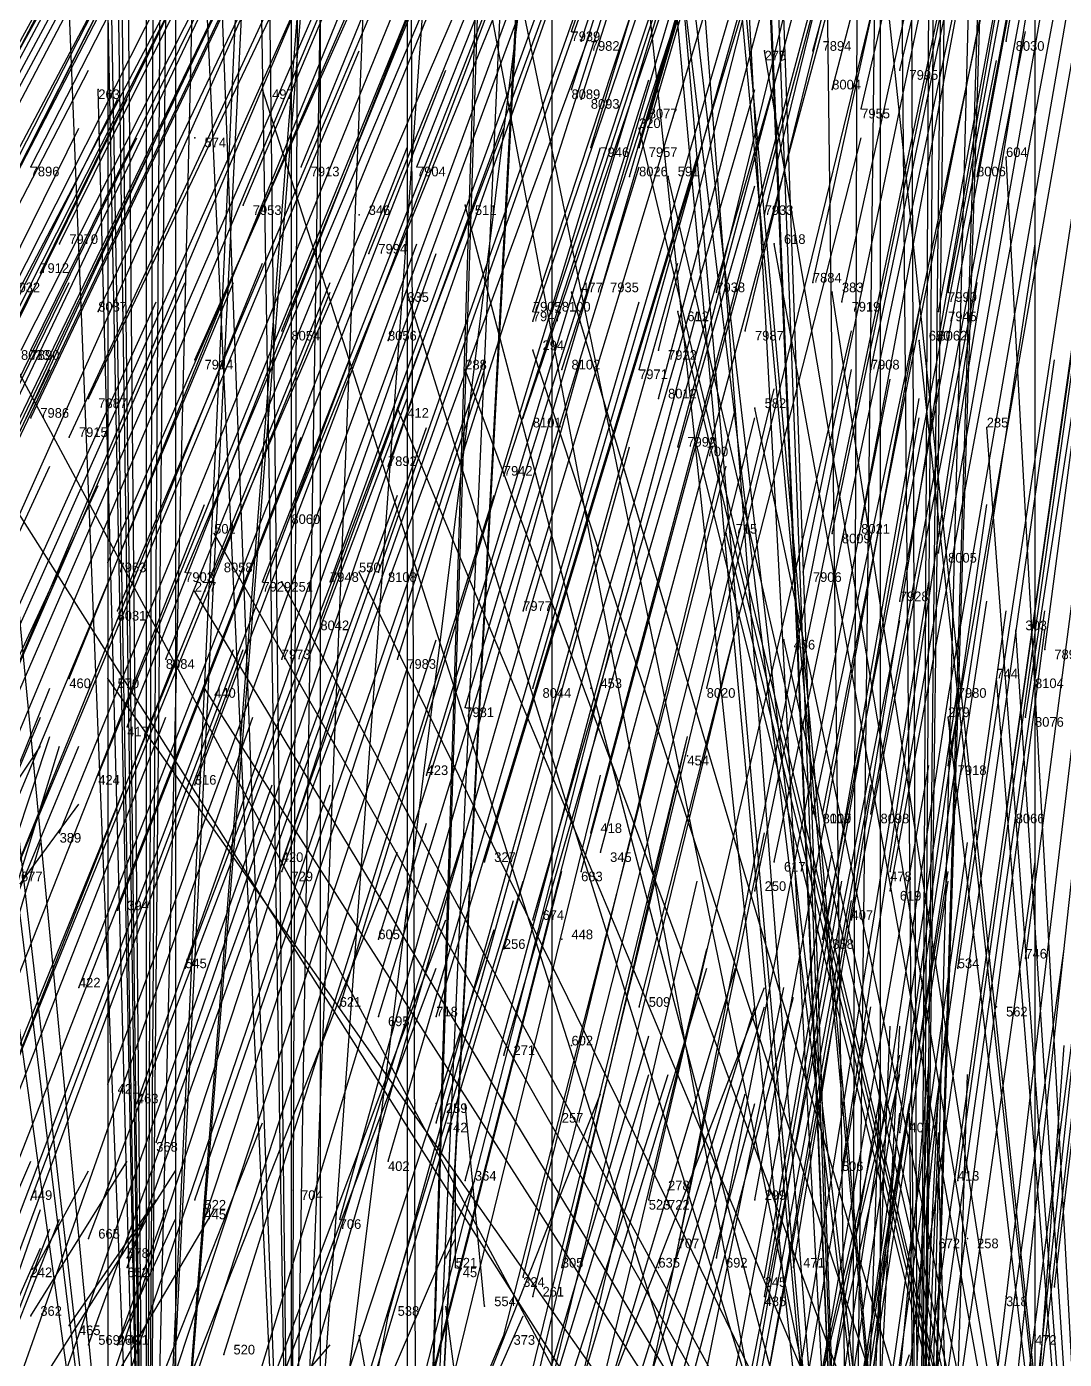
# Model space of a CAD drawing. Extents: x -0.5 to 0.59, y -0.5 to 0.59.
# Drawn here: x -0.1534 to -0.046, y -0.4185 to -0.2805 of the extents above; entities that cross this region are included whole.
import ezdxf

# ---------------------------------------------------------------- set-up
doc = ezdxf.new("R2010")
doc.units = 0
for name, color, linetype in [('Clients', 3, 'CONTINUOUS'), ('Facilities', 3, 'CONTINUOUS'), ('Facilities_lines', 3, 'CONTINUOUS'), ('Min_max_boxes', 1, 'CONTINUOUS'), ('Normals', 1, 'CONTINUOUS'), ('Source_points', 5, 'CONTINUOUS'), ('Text', 3, 'CONTINUOUS')]:
    doc.layers.add(name, color=color, linetype=linetype)

msp = doc.modelspace()

# ---------------------------------------------------------------- linework, layer by layer
at = {"layer": 'Clients', "color": 5}
for p in [(-0.077, -0.283, -1.25), (-0.146, -0.287, -1.25), (-0.129, -0.287, -1.25), (-0.09, -0.291, -1.25), (-0.052, -0.294, -1.25), (-0.087, -0.296, -1.25), (-0.108, -0.299, -1.25), (-0.076, -0.303, -1.25), (-0.114, -0.308, -1.25), (-0.097, -0.308, -1.25), (-0.07, -0.308, -1.25), (-0.086, -0.31, -1.25), (-0.061, -0.313, -1.25), (-0.101, -0.314, -1.25), (-0.108, -0.316, -1.25), (-0.115, -0.32, -1.25), (-0.078, -0.32, -1.25), (-0.054, -0.322, -1.25), (-0.084, -0.324, -1.25), (-0.134, -0.333, -1.25), (-0.081, -0.333, -1.25), (-0.127, -0.338, -1.25), (-0.119, -0.337, -1.25), (-0.136, -0.339, -1.25), (-0.051, -0.343, -1.25), (-0.075, -0.344, -1.25), (-0.145, -0.348, -1.25), (-0.135, -0.349, -1.25), (-0.053, -0.348, -1.25), (-0.058, -0.352, -1.25), (-0.116, -0.414, -1.074), (-0.104, -0.416, -1.072)]:
    msp.add_point(p, dxfattribs=at)
at = {"layer": 'Facilities', "color": 3}
for p in [(-0.097, -0.281, -0.744), (-0.096, -0.282, -0.745), (-0.052, -0.282, -0.718), (-0.072, -0.283, -0.729), (-0.063, -0.285, -0.731), (-0.097, -0.287, -0.759), (-0.07, -0.287, -0.739), (-0.096, -0.288, -0.759), (-0.067, -0.289, -0.742), (-0.089, -0.29, -0.759), (-0.136, -0.292, -1.25), (-0.095, -0.293, -0.77), (-0.09, -0.293, -0.766), (-0.153, -0.295, -0.832), (-0.125, -0.295, -0.801), (-0.113, -0.295, -0.791), (-0.091, -0.296, -0.774), (-0.055, -0.296, -0.752), (-0.131, -0.299, -0.816), (-0.119, -0.3, -1.25), (-0.077, -0.3, -0.774), (-0.15, -0.303, -0.845), (-0.118, -0.304, -0.814), (-0.152, -0.306, -0.855), (-0.072, -0.307, -0.789), (-0.094, -0.308, -0.804), (-0.082, -0.308, -0.797), (-0.069, -0.309, -0.792), (-0.058, -0.308, -0.785), (-0.146, -0.31, -0.856), (-0.101, -0.31, -0.815), (-0.099, -0.31, -0.813), (-0.059, -0.31, -0.79), (-0.101, -0.311, -0.818), (-0.127, -0.312, -0.843), (-0.116, -0.313, -0.834), (-0.079, -0.312, -0.805), (-0.059, -0.313, -0.796), (-0.153, -0.314, -0.874), (-0.088, -0.314, -0.815), (-0.136, -0.315, -0.858), (-0.098, -0.316, -0.827), (-0.09, -0.316, -0.823), (-0.066, -0.316, -0.807), (-0.147, -0.319, -0.879), (-0.088, -0.319, -0.827), (-0.153, -0.321, -0.888), (-0.102, -0.321, -0.843), (-0.149, -0.323, -0.889), (-0.086, -0.324, -0.838), (-0.116, -0.326, -0.864), (-0.104, -0.327, -0.857), (-0.126, -0.331, -0.886), (-0.067, -0.332, -0.847), (-0.07, -0.333, -0.851), (-0.059, -0.335, -0.851), (-0.145, -0.336, -0.915), (-0.137, -0.337, -0.91), (-0.134, -0.337, -0.906), (-0.129, -0.338, -0.905), (-0.122, -0.338, -0.897), (-0.117, -0.337, -0.892), (-0.073, -0.337, -0.862), (-0.063, -0.34, -0.864), (-0.144, -0.341, -0.926), (-0.123, -0.342, -0.91), (-0.102, -0.341, -0.889), (-0.048, -0.345, -0.871), (-0.139, -0.346, -0.933), (-0.127, -0.346, -0.92), (-0.115, -0.346, -0.912), (-0.149, -0.348, -0.948), (-0.101, -0.349, -0.908), (-0.095, -0.349, -1.25), (-0.083, -0.349, -0.898), (-0.05, -0.348, -0.879), (-0.058, -0.35, -0.886), (-0.108, -0.351, -0.919), (-0.143, -0.353, -0.954), (-0.05, -0.352, -0.89), (-0.085, -0.356, -1.25), (-0.058, -0.357, -0.905), (-0.146, -0.358, -0.968), (-0.112, -0.358, -0.938), (-0.136, -0.359, -0.96), (-0.072, -0.362, -0.923), (-0.071, -0.362, -0.923), (-0.066, -0.362, -0.92), (-0.052, -0.362, -0.916), (-0.15, -0.364, -0.985), (-0.095, -0.364, -0.94), (-0.127, -0.367, -0.97), (-0.106, -0.367, -0.955), (-0.094, -0.366, -0.946), (-0.076, -0.367, -0.938), (-0.127, -0.368, -0.973), (-0.096, -0.368, -0.951), (-0.064, -0.368, -0.935), (-0.078, -0.37, -0.944), (-0.064, -0.37, -0.939), (-0.144, -0.372, -0.996), (-0.101, -0.373, -0.965), (-0.068, -0.373, -0.947), (-0.117, -0.375, -0.981), (-0.098, -0.375, -1.25), (-0.071, -0.375, -0.954), (-0.104, -0.376, -0.974), (-0.137, -0.378, -1.004), (-0.057, -0.378, -0.955), (-0.05, -0.377, -0.951), (-0.148, -0.38, -1.019), (-0.121, -0.382, -1.001), (-0.09, -0.382, -0.98), (-0.053, -0.382, -1.25), (-0.117, -0.383, -1.002), (-0.111, -0.383, -0.996), (-0.097, -0.386, -1.25), (-0.104, -0.387, -1), (-0.145, -0.39, -1.04), (-0.142, -0.392, -1.042), (-0.111, -0.392, -1.25), (-0.111, -0.394, -1.024), (-0.099, -0.394, -1.25), (-0.14, -0.396, -1.051), (-0.063, -0.395, -0.999), (-0.116, -0.398, -1.036), (-0.108, -0.4, -1.036), (-0.069, -0.399, -1.012), (-0.057, -0.4, -1.009), (-0.126, -0.401, -1.25), (-0.087, -0.401, -1.25), (-0.153, -0.402, -1.076), (-0.136, -0.402, -1.062), (-0.089, -0.402, -1.03), (-0.088, -0.402, -1.25), (-0.078, -0.402, -1.023), (-0.135, -0.404, -1.065), (-0.121, -0.404, -1.055), (-0.147, -0.406, -1.078), (-0.086, -0.407, -1.04), (-0.06, -0.407, -1.028), (-0.056, -0.406, -1.25), (-0.143, -0.408, -1.25), (-0.11, -0.408, -1.25), (-0.082, -0.408, -1.041), (-0.143, -0.409, -1.084), (-0.109, -0.409, -1.25), (-0.098, -0.409, -1.051), (-0.088, -0.409, -1.25), (-0.074, -0.409, -1.038), (-0.153, -0.41, -1.25), (-0.102, -0.41, -1.058), (-0.077, -0.41, -1.044), (-0.047, -0.411, -1.034), (-0.101, -0.412, -1.06), (-0.077, -0.412, -1.049), (-0.052, -0.412, -1.25), (-0.153, -0.414, -1.25), (-0.106, -0.413, -1.25), (-0.149, -0.415, -1.25), (-0.049, -0.416, -1.25), (-0.147, -0.417, -1.105), (-0.144, -0.417, -1.25), (-0.144, -0.417, -1.25), (-0.133, -0.418, -1.096)]:
    msp.add_point(p, dxfattribs=at)
at = {"layer": 'Facilities_lines', "color": 3}
for p, q in [((-0.061, -0.478, -1.25), (-0.059, -0.076, -1.25)), ((-0.061, -0.478, -1.25), (-0.049, -0.099, -1.25)), ((-0.113, -0.473, -1.25), (-0.114, -0.121, -1.25)), ((-0.126, -0.468, -1.25), (-0.13, -0.127, -1.25)), ((-0.061, -0.478, -1.25), (-0.052, -0.128, -1.25)), ((-0.141, -0.479, -1.249), (-0.141, -0.129, -1.25)), ((-0.068, -0.477, -1.25), (-0.067, -0.135, -1.25)), ((-0.061, -0.478, -1.25), (-0.064, -0.137, -1.25)), ((-0.126, -0.468, -1.25), (-0.138, -0.151, -1.25)), ((-0.068, -0.477, -1.25), (-0.085, -0.159, -1.25)), ((-0.113, -0.473, -1.25), (-0.103, -0.165, -1.25)), ((-0.126, -0.468, -1.25), (-0.125, -0.167, -1.25)), ((-0.141, -0.479, -1.249), (-0.14, -0.177, -1.25)), ((-0.113, -0.473, -1.25), (-0.1, -0.18, -1.25)), ((-0.141, -0.479, -1.249), (-0.139, -0.19, -1.25)), ((-0.068, -0.477, -1.25), (-0.08, -0.191, -1.25)), ((-0.068, -0.477, -1.25), (-0.078, -0.195, -1.25)), ((-0.141, -0.479, -1.249), (-0.145, -0.202, -1.25)), ((-0.061, -0.478, -1.25), (-0.059, -0.205, -1.25)), ((-0.126, -0.468, -1.25), (-0.138, -0.208, -1.25)), ((-0.061, -0.478, -1.25), (-0.058, -0.208, -1.25)), ((-0.113, -0.473, -1.25), (-0.099, -0.211, -1.25)), ((-0.126, -0.468, -1.25), (-0.122, -0.214, -1.25)), ((-0.068, -0.477, -1.25), (-0.091, -0.214, -1.25)), ((-0.068, -0.477, -1.25), (-0.078, -0.214, -1.25)), ((-0.061, -0.478, -1.25), (-0.053, -0.215, -1.25)), ((-0.126, -0.468, -1.25), (-0.126, -0.217, -1.25)), ((-0.113, -0.473, -1.25), (-0.105, -0.217, -1.25)), ((-0.068, -0.477, -1.25), (-0.079, -0.218, -1.25)), ((-0.061, -0.478, -1.25), (-0.062, -0.218, -1.25)), ((-0.126, -0.468, -1.25), (-0.13, -0.222, -1.25)), ((-0.141, -0.479, -1.249), (-0.146, -0.227, -1.25)), ((-0.113, -0.473, -1.25), (-0.1, -0.227, -1.25)), ((-0.141, -0.479, -1.249), (-0.151, -0.229, -1.25)), ((-0.068, -0.477, -1.25), (-0.087, -0.229, -1.25)), ((-0.068, -0.477, -1.25), (-0.065, -0.229, -1.25)), ((-0.126, -0.468, -1.25), (-0.109, -0.232, -1.25)), ((-0.068, -0.477, -1.25), (-0.071, -0.235, -1.25)), ((-0.141, -0.479, -1.249), (-0.141, -0.237, -1.25)), ((-0.068, -0.477, -1.25), (-0.09, -0.236, -1.25)), ((-0.141, -0.479, -1.249), (-0.144, -0.24, -1.25)), ((-0.126, -0.468, -1.25), (-0.117, -0.239, -1.25)), ((-0.068, -0.477, -1.25), (-0.093, -0.24, -1.25)), ((-0.141, -0.479, -1.249), (-0.13, -0.241, -1.25)), ((-0.141, -0.479, -1.249), (-0.123, -0.249, -1.25)), ((-0.061, -0.478, -1.25), (-0.058, -0.249, -1.25)), ((-0.126, -0.468, -1.25), (-0.099, -0.251, -1.25)), ((-0.141, -0.479, -1.249), (-0.123, -0.254, -1.25)), ((-0.141, -0.479, -1.249), (-0.145, -0.256, -1.25)), ((-0.141, -0.479, -1.249), (-0.13, -0.256, -1.25)), ((-0.061, -0.478, -1.25), (-0.081, -0.256, -1.25)), ((-0.061, -0.478, -1.25), (-0.081, -0.261, -1.25)), ((-0.141, -0.479, -1.249), (-0.143, -0.263, -1.25)), ((-0.141, -0.479, -1.249), (-0.136, -0.267, -1.25)), ((-0.061, -0.478, -1.25), (-0.104, -0.269, -1.25)), ((-0.068, -0.477, -1.25), (-0.107, -0.27, -1.25)), ((-0.041, -0.496, -1.25), (-0.065, -0.271, -1.25)), ((-0.061, -0.478, -1.25), (-0.086, -0.272, -1.25)), ((-0.061, -0.478, -1.25), (-0.085, -0.272, -1.25)), ((-0.141, -0.479, -1.249), (-0.139, -0.279, -1.25)), ((-0.041, -0.496, -1.25), (-0.077, -0.283, -1.25)), ((-0.141, -0.479, -1.249), (-0.146, -0.287, -1.25)), ((-0.068, -0.477, -1.25), (-0.129, -0.287, -1.25)), ((-0.141, -0.479, -1.249), (-0.159, -0.291, -1.25)), ((-0.041, -0.496, -1.25), (-0.09, -0.291, -1.25)), ((-0.141, -0.479, -1.249), (-0.164, -0.292, -1.25)), ((-0.041, -0.496, -1.25), (-0.052, -0.294, -1.25)), ((-0.041, -0.496, -1.25), (-0.087, -0.296, -1.25)), ((-0.141, -0.479, -1.249), (-0.162, -0.297, -1.25)), ((-0.141, -0.479, -1.249), (-0.166, -0.299, -1.25)), ((-0.061, -0.478, -1.25), (-0.108, -0.299, -1.25)), ((-0.041, -0.496, -1.25), (-0.076, -0.303, -1.25)), ((-0.061, -0.478, -1.25), (-0.114, -0.308, -1.25)), ((-0.041, -0.496, -1.25), (-0.097, -0.308, -1.25)), ((-0.041, -0.496, -1.25), (-0.07, -0.308, -1.25)), ((-0.041, -0.496, -1.25), (-0.086, -0.31, -1.25)), ((-0.068, -0.477, -1.25), (-0.156, -0.313, -1.25)), ((-0.041, -0.496, -1.25), (-0.061, -0.313, -1.25)), ((-0.041, -0.496, -1.25), (-0.101, -0.314, -1.25)), ((-0.041, -0.496, -1.25), (-0.108, -0.316, -1.25)), ((-0.041, -0.496, -1.25), (-0.115, -0.32, -1.25)), ((-0.041, -0.496, -1.25), (-0.078, -0.32, -1.25)), ((-0.041, -0.496, -1.25), (-0.054, -0.322, -1.25)), ((-0.041, -0.496, -1.25), (-0.084, -0.324, -1.25)), ((-0.061, -0.478, -1.25), (-0.158, -0.325, -1.25)), ((-0.041, -0.496, -1.25), (-0.134, -0.333, -1.25)), ((-0.041, -0.496, -1.25), (-0.081, -0.333, -1.25)), ((-0.041, -0.496, -1.25), (-0.127, -0.338, -1.25)), ((-0.041, -0.496, -1.25), (-0.119, -0.337, -1.25)), ((-0.041, -0.496, -1.25), (-0.136, -0.339, -1.25)), ((-0.041, -0.496, -1.25), (-0.051, -0.343, -1.25)), ((-0.041, -0.496, -1.25), (-0.075, -0.344, -1.25)), ((-0.041, -0.496, -1.25), (-0.145, -0.348, -1.25)), ((-0.041, -0.496, -1.25), (-0.135, -0.349, -1.25)), ((-0.041, -0.496, -1.25), (-0.053, -0.348, -1.25)), ((-0.041, -0.496, -1.25), (-0.058, -0.352, -1.25)), ((-0.126, -0.468, -1.25), (-0.116, -0.414, -1.074)), ((-0.126, -0.468, -1.25), (-0.104, -0.416, -1.072))]:
    msp.add_line(p, q, dxfattribs=at)
at = {"layer": 'Min_max_boxes', "color": 1}
for p, q in [((-0.049, -0.478, -1.25), (-0.049, -0.076, -1.25)), ((-0.049, -0.478, -1.113), (-0.049, -0.076, -1.113)), ((-0.114, -0.121, -1.25), (-0.114, -0.473, -1.25)), ((-0.114, -0.121, -1.25), (-0.114, -0.473, -1.25)), ((-0.099, -0.473, -1.25), (-0.099, -0.121, -1.25)), ((-0.099, -0.473, -1.25), (-0.099, -0.121, -1.25)), ((-0.145, -0.124, -1.25), (-0.145, -0.496, -1.25)), ((-0.145, -0.124, -1.073), (-0.145, -0.496, -1.073)), ((-0.138, -0.127, -1.25), (-0.138, -0.468, -1.25)), ((-0.138, -0.127, -1.072), (-0.138, -0.468, -1.072)), ((-0.099, -0.468, -1.25), (-0.099, -0.127, -1.25)), ((-0.099, -0.468, -1.072), (-0.099, -0.127, -1.072)), ((-0.123, -0.479, -1.25), (-0.123, -0.129, -1.25)), ((-0.123, -0.479, -1.249), (-0.123, -0.129, -1.249)), ((-0.065, -0.477, -1.25), (-0.065, -0.135, -1.25)), ((-0.065, -0.477, -1.25), (-0.065, -0.135, -1.25))]:
    msp.add_line(p, q, dxfattribs=at)
at = {"layer": 'Normals', "color": 1}
for p, q in [((-0.052, -0.282, -0.718), (-0.036, -0.191, -0.756)), ((-0.097, -0.281, -0.744), (-0.067, -0.193, -0.781)), ((-0.096, -0.282, -0.745), (-0.067, -0.194, -0.783)), ((-0.072, -0.283, -0.729), (-0.048, -0.194, -0.768)), ((-0.063, -0.285, -0.731), (-0.042, -0.196, -0.769)), ((-0.07, -0.287, -0.739), (-0.047, -0.198, -0.777)), ((-0.097, -0.287, -0.759), (-0.069, -0.199, -0.797)), ((-0.096, -0.288, -0.759), (-0.068, -0.2, -0.797)), ((-0.067, -0.289, -0.742), (-0.046, -0.199, -0.78)), ((-0.089, -0.29, -0.759), (-0.063, -0.201, -0.797)), ((-0.095, -0.293, -0.77), (-0.068, -0.204, -0.808)), ((-0.09, -0.293, -0.766), (-0.064, -0.204, -0.804)), ((-0.055, -0.296, -0.752), (-0.038, -0.205, -0.79)), ((-0.091, -0.296, -0.774), (-0.065, -0.207, -0.812)), ((-0.125, -0.295, -0.801), (-0.09, -0.209, -0.838)), ((-0.113, -0.295, -0.791), (-0.079, -0.209, -0.828)), ((-0.159, -0.292, -0.83), (-0.116, -0.21, -0.868)), ((-0.077, -0.3, -0.774), (-0.055, -0.21, -0.812)), ((-0.153, -0.295, -0.832), (-0.111, -0.213, -0.87)), ((-0.131, -0.299, -0.816), (-0.095, -0.214, -0.854)), ((-0.072, -0.307, -0.789), (-0.052, -0.216, -0.826)), ((-0.118, -0.304, -0.814), (-0.083, -0.218, -0.852)), ((-0.082, -0.308, -0.797), (-0.06, -0.218, -0.834)), ((-0.069, -0.309, -0.792), (-0.049, -0.218, -0.829)), ((-0.058, -0.308, -0.785), (-0.041, -0.217, -0.822)), ((-0.094, -0.308, -0.804), (-0.068, -0.219, -0.841)), ((-0.059, -0.31, -0.79), (-0.042, -0.219, -0.827)), ((-0.15, -0.303, -0.845), (-0.109, -0.22, -0.883)), ((-0.101, -0.31, -0.815), (-0.072, -0.222, -0.852)), ((-0.099, -0.31, -0.813), (-0.07, -0.222, -0.85)), ((-0.079, -0.312, -0.805), (-0.057, -0.222, -0.842)), ((-0.059, -0.313, -0.796), (-0.043, -0.222, -0.833)), ((-0.152, -0.306, -0.855), (-0.111, -0.223, -0.892)), ((-0.101, -0.311, -0.818), (-0.071, -0.223, -0.854)), ((-0.088, -0.314, -0.815), (-0.065, -0.224, -0.852)), ((-0.155, -0.308, -0.862), (-0.113, -0.225, -0.899)), ((-0.146, -0.31, -0.856), (-0.106, -0.226, -0.894)), ((-0.127, -0.312, -0.843), (-0.092, -0.226, -0.881)), ((-0.116, -0.313, -0.834), (-0.084, -0.226, -0.872)), ((-0.066, -0.316, -0.807), (-0.047, -0.225, -0.844)), ((-0.098, -0.316, -0.827), (-0.069, -0.227, -0.863)), ((-0.09, -0.316, -0.823), (-0.065, -0.227, -0.858)), ((-0.17, -0.311, -0.885), (-0.125, -0.229, -0.922)), ((-0.088, -0.319, -0.827), (-0.064, -0.229, -0.863)), ((-0.136, -0.315, -0.858), (-0.098, -0.23, -0.895)), ((-0.154, -0.314, -0.875), (-0.112, -0.231, -0.912)), ((-0.153, -0.314, -0.874), (-0.112, -0.231, -0.912)), ((-0.158, -0.315, -0.881), (-0.115, -0.233, -0.918)), ((-0.102, -0.321, -0.843), (-0.072, -0.233, -0.879)), ((-0.172, -0.315, -0.897), (-0.127, -0.234, -0.934)), ((-0.086, -0.324, -0.838), (-0.062, -0.234, -0.874)), ((-0.147, -0.319, -0.879), (-0.107, -0.235, -0.916)), ((-0.153, -0.321, -0.888), (-0.113, -0.237, -0.925)), ((-0.169, -0.321, -0.906), (-0.125, -0.238, -0.943)), ((-0.16, -0.321, -0.897), (-0.118, -0.238, -0.934)), ((-0.116, -0.326, -0.864), (-0.085, -0.238, -0.901)), ((-0.104, -0.327, -0.857), (-0.075, -0.238, -0.894)), ((-0.149, -0.323, -0.889), (-0.11, -0.239, -0.926)), ((-0.067, -0.332, -0.847), (-0.05, -0.241, -0.884)), ((-0.07, -0.333, -0.851), (-0.051, -0.242, -0.888)), ((-0.177, -0.324, -0.922), (-0.132, -0.243, -0.96)), ((-0.176, -0.326, -0.926), (-0.132, -0.244, -0.963)), ((-0.059, -0.335, -0.851), (-0.044, -0.243, -0.888)), ((-0.157, -0.329, -0.912), (-0.117, -0.245, -0.949)), ((-0.126, -0.331, -0.886), (-0.091, -0.245, -0.924)), ((-0.073, -0.337, -0.862), (-0.054, -0.246, -0.9)), ((-0.063, -0.34, -0.864), (-0.046, -0.248, -0.901)), ((-0.117, -0.337, -0.892), (-0.086, -0.249, -0.929)), ((-0.179, -0.333, -0.945), (-0.135, -0.251, -0.982)), ((-0.16, -0.334, -0.925), (-0.12, -0.25, -0.962)), ((-0.145, -0.336, -0.915), (-0.108, -0.251, -0.952)), ((-0.134, -0.337, -0.906), (-0.097, -0.251, -0.943)), ((-0.129, -0.338, -0.905), (-0.095, -0.251, -0.941)), ((-0.122, -0.338, -0.897), (-0.09, -0.25, -0.934)), ((-0.137, -0.337, -0.91), (-0.101, -0.252, -0.947)), ((-0.102, -0.341, -0.889), (-0.075, -0.252, -0.927)), ((-0.123, -0.342, -0.91), (-0.091, -0.255, -0.947)), ((-0.048, -0.345, -0.871), (-0.036, -0.254, -0.91)), ((-0.144, -0.341, -0.926), (-0.108, -0.256, -0.963)), ((-0.115, -0.346, -0.912), (-0.087, -0.258, -0.95)), ((-0.058, -0.35, -0.886), (-0.042, -0.258, -0.924)), ((-0.05, -0.348, -0.879), (-0.037, -0.257, -0.917)), ((-0.127, -0.346, -0.92), (-0.095, -0.259, -0.958)), ((-0.083, -0.349, -0.898), (-0.061, -0.259, -0.936)), ((-0.139, -0.346, -0.933), (-0.104, -0.26, -0.97)), ((-0.101, -0.349, -0.908), (-0.075, -0.26, -0.946)), ((-0.149, -0.348, -0.948), (-0.114, -0.262, -0.985)), ((-0.05, -0.352, -0.89), (-0.036, -0.261, -0.928)), ((-0.108, -0.351, -0.919), (-0.082, -0.263, -0.957)), ((-0.181, -0.347, -0.978), (-0.138, -0.264, -1.015)), ((-0.166, -0.348, -0.965), (-0.127, -0.264, -1.002)), ((-0.181, -0.348, -0.981), (-0.139, -0.265, -1.018)), ((-0.058, -0.357, -0.905), (-0.042, -0.266, -0.942)), ((-0.143, -0.353, -0.954), (-0.109, -0.267, -0.991)), ((-0.187, -0.351, -0.994), (-0.144, -0.269, -1.032)), ((-0.183, -0.352, -0.991), (-0.141, -0.269, -1.028)), ((-0.164, -0.353, -0.973), (-0.126, -0.268, -1.009)), ((-0.112, -0.358, -0.938), (-0.085, -0.269, -0.975)), ((-0.052, -0.362, -0.916), (-0.039, -0.27, -0.952)), ((-0.071, -0.362, -0.923), (-0.053, -0.271, -0.961)), ((-0.066, -0.362, -0.92), (-0.049, -0.271, -0.957)), ((-0.185, -0.354, -1), (-0.143, -0.272, -1.037)), ((-0.172, -0.356, -0.987), (-0.132, -0.272, -1.025)), ((-0.158, -0.358, -0.978), (-0.121, -0.273, -1.015)), ((-0.146, -0.358, -0.968), (-0.111, -0.272, -1.005)), ((-0.136, -0.359, -0.96), (-0.103, -0.272, -0.997)), ((-0.072, -0.362, -0.923), (-0.053, -0.272, -0.961)), ((-0.095, -0.364, -0.94), (-0.071, -0.274, -0.978)), ((-0.172, -0.358, -0.993), (-0.132, -0.275, -1.031)), ((-0.162, -0.36, -0.986), (-0.124, -0.275, -1.023)), ((-0.16, -0.36, -0.986), (-0.124, -0.275, -1.023)), ((-0.094, -0.366, -0.946), (-0.07, -0.277, -0.984)), ((-0.076, -0.367, -0.938), (-0.057, -0.277, -0.975)), ((-0.064, -0.368, -0.935), (-0.048, -0.277, -0.972)), ((-0.195, -0.36, -1.024), (-0.151, -0.278, -1.061)), ((-0.15, -0.364, -0.985), (-0.115, -0.278, -1.022)), ((-0.106, -0.367, -0.955), (-0.079, -0.278, -0.992)), ((-0.159, -0.365, -0.995), (-0.123, -0.279, -1.032)), ((-0.127, -0.367, -0.97), (-0.096, -0.279, -1.007)), ((-0.096, -0.368, -0.951), (-0.072, -0.279, -0.989)), ((-0.078, -0.37, -0.944), (-0.059, -0.279, -0.981)), ((-0.064, -0.37, -0.939), (-0.047, -0.279, -0.976)), ((-0.127, -0.368, -0.973), (-0.095, -0.281, -1.01)), ((-0.068, -0.373, -0.947), (-0.05, -0.281, -0.984)), ((-0.155, -0.369, -1.001), (-0.119, -0.283, -1.038)), ((-0.101, -0.373, -0.965), (-0.075, -0.283, -1.002)), ((-0.077, -0.283, -1.25), (-0.077, -0.283, -1.15)), ((-0.071, -0.375, -0.954), (-0.053, -0.284, -0.991)), ((-0.19, -0.368, -1.034), (-0.147, -0.285, -1.071)), ((-0.144, -0.372, -0.996), (-0.11, -0.285, -1.033)), ((-0.05, -0.377, -0.951), (-0.038, -0.285, -0.988)), ((-0.146, -0.287, -1.25), (-0.146, -0.287, -1.15)), ((-0.129, -0.287, -1.25), (-0.129, -0.287, -1.15)), ((-0.117, -0.375, -0.981), (-0.089, -0.286, -1.019)), ((-0.104, -0.376, -0.974), (-0.078, -0.287, -1.012)), ((-0.057, -0.378, -0.955), (-0.043, -0.286, -0.992)), ((-0.186, -0.372, -1.039), (-0.144, -0.288, -1.075)), ((-0.184, -0.371, -1.036), (-0.143, -0.288, -1.073)), ((-0.189, -0.374, -1.048), (-0.148, -0.291, -1.085)), ((-0.137, -0.378, -1.004), (-0.104, -0.291, -1.042)), ((-0.09, -0.291, -1.25), (-0.09, -0.291, -1.15)), ((-0.183, -0.376, -1.046), (-0.142, -0.292, -1.082)), ((-0.136, -0.292, -1.25), (-0.136, -0.292, -1.15)), ((-0.09, -0.382, -0.98), (-0.067, -0.292, -1.017)), ((-0.148, -0.38, -1.019), (-0.114, -0.293, -1.056)), ((-0.121, -0.382, -1.001), (-0.094, -0.293, -1.038)), ((-0.117, -0.383, -1.002), (-0.09, -0.295, -1.039)), ((-0.111, -0.383, -0.996), (-0.084, -0.294, -1.033)), ((-0.052, -0.294, -1.25), (-0.052, -0.294, -1.15)), ((-0.087, -0.296, -1.25), (-0.087, -0.296, -1.15)), ((-0.104, -0.387, -1), (-0.078, -0.297, -1.038)), ((-0.108, -0.299, -1.25), (-0.108, -0.299, -1.15)), ((-0.119, -0.3, -1.25), (-0.119, -0.3, -1.15)), ((-0.145, -0.39, -1.04), (-0.113, -0.303, -1.077)), ((-0.076, -0.303, -1.25), (-0.076, -0.303, -1.15)), ((-0.063, -0.395, -0.999), (-0.049, -0.303, -1.036)), ((-0.142, -0.392, -1.042), (-0.111, -0.304, -1.079)), ((-0.164, -0.391, -1.06), (-0.129, -0.305, -1.097)), ((-0.111, -0.394, -1.024), (-0.086, -0.305, -1.061)), ((-0.19, -0.39, -1.084), (-0.149, -0.307, -1.121)), ((-0.174, -0.392, -1.073), (-0.137, -0.307, -1.11)), ((-0.168, -0.393, -1.068), (-0.132, -0.307, -1.105)), ((-0.157, -0.393, -1.058), (-0.122, -0.307, -1.095)), ((-0.069, -0.399, -1.012), (-0.055, -0.307, -1.049)), ((-0.194, -0.391, -1.09), (-0.153, -0.308, -1.128)), ((-0.178, -0.393, -1.079), (-0.14, -0.309, -1.116)), ((-0.157, -0.394, -1.061), (-0.122, -0.308, -1.098)), ((-0.14, -0.396, -1.051), (-0.11, -0.309, -1.088)), ((-0.116, -0.398, -1.036), (-0.09, -0.309, -1.074)), ((-0.114, -0.308, -1.25), (-0.114, -0.308, -1.15)), ((-0.097, -0.308, -1.25), (-0.097, -0.308, -1.15)), ((-0.07, -0.308, -1.25), (-0.07, -0.308, -1.15)), ((-0.057, -0.4, -1.009), (-0.044, -0.308, -1.046)), ((-0.108, -0.4, -1.036), (-0.084, -0.31, -1.072)), ((-0.086, -0.31, -1.25), (-0.086, -0.31, -1.15)), ((-0.078, -0.402, -1.023), (-0.061, -0.31, -1.06)), ((-0.089, -0.402, -1.03), (-0.068, -0.312, -1.067)), ((-0.061, -0.313, -1.25), (-0.061, -0.313, -1.15)), ((-0.101, -0.314, -1.25), (-0.101, -0.314, -1.15)), ((-0.192, -0.4, -1.109), (-0.151, -0.316, -1.145)), ((-0.153, -0.402, -1.076), (-0.12, -0.315, -1.113)), ((-0.136, -0.402, -1.062), (-0.106, -0.315, -1.099)), ((-0.135, -0.404, -1.065), (-0.106, -0.316, -1.102)), ((-0.121, -0.404, -1.055), (-0.096, -0.315, -1.092)), ((-0.108, -0.316, -1.25), (-0.108, -0.316, -1.15)), ((-0.086, -0.407, -1.04), (-0.068, -0.316, -1.077)), ((-0.06, -0.407, -1.028), (-0.047, -0.315, -1.066)), ((-0.082, -0.408, -1.041), (-0.064, -0.317, -1.078)), ((-0.074, -0.409, -1.038), (-0.059, -0.317, -1.076)), ((-0.098, -0.409, -1.051), (-0.076, -0.318, -1.087)), ((-0.147, -0.406, -1.078), (-0.114, -0.319, -1.115)), ((-0.115, -0.32, -1.25), (-0.115, -0.32, -1.15)), ((-0.102, -0.41, -1.058), (-0.08, -0.32, -1.094)), ((-0.078, -0.32, -1.25), (-0.078, -0.32, -1.15)), ((-0.077, -0.41, -1.044), (-0.061, -0.319, -1.082)), ((-0.047, -0.411, -1.034), (-0.036, -0.319, -1.072)), ((-0.101, -0.412, -1.06), (-0.078, -0.321, -1.096)), ((-0.077, -0.412, -1.049), (-0.061, -0.321, -1.087)), ((-0.143, -0.409, -1.084), (-0.112, -0.322, -1.121)), ((-0.054, -0.322, -1.25), (-0.054, -0.322, -1.15)), ((-0.159, -0.41, -1.099), (-0.125, -0.323, -1.136)), ((-0.116, -0.414, -1.074), (-0.091, -0.324, -1.11)), ((-0.084, -0.324, -1.25), (-0.084, -0.324, -1.15)), ((-0.19, -0.41, -1.13), (-0.151, -0.326, -1.167)), ((-0.104, -0.416, -1.072), (-0.081, -0.326, -1.109)), ((-0.185, -0.412, -1.13), (-0.146, -0.328, -1.167)), ((-0.147, -0.417, -1.105), (-0.115, -0.329, -1.142)), ((-0.133, -0.418, -1.096), (-0.105, -0.329, -1.133)), ((-0.169, -0.416, -1.123), (-0.135, -0.33, -1.16)), ((-0.067, -0.422, -1.068), (-0.054, -0.33, -1.106)), ((-0.051, -0.422, -1.062), (-0.041, -0.33, -1.1)), ((-0.134, -0.333, -1.25), (-0.134, -0.333, -1.15)), ((-0.125, -0.423, -1.102), (-0.099, -0.333, -1.139)), ((-0.081, -0.333, -1.25), (-0.081, -0.333, -1.15)), ((-0.127, -0.338, -1.25), (-0.127, -0.338, -1.15)), ((-0.119, -0.337, -1.25), (-0.119, -0.337, -1.15)), ((-0.075, -0.43, -1.091), (-0.06, -0.338, -1.128)), ((-0.054, -0.429, -1.081), (-0.043, -0.337, -1.119)), ((-0.136, -0.339, -1.25), (-0.136, -0.339, -1.15)), ((-0.068, -0.432, -1.093), (-0.054, -0.34, -1.13)), ((-0.05, -0.433, -1.089), (-0.04, -0.34, -1.126)), ((-0.081, -0.433, -1.101), (-0.063, -0.342, -1.139)), ((-0.065, -0.433, -1.094), (-0.052, -0.341, -1.131)), ((-0.062, -0.433, -1.094), (-0.049, -0.341, -1.131)), ((-0.061, -0.433, -1.093), (-0.048, -0.341, -1.13)), ((-0.102, -0.433, -1.113), (-0.08, -0.343, -1.15)), ((-0.06, -0.435, -1.097), (-0.048, -0.343, -1.134)), ((-0.051, -0.343, -1.25), (-0.051, -0.343, -1.15)), ((-0.165, -0.432, -1.156), (-0.132, -0.345, -1.193)), ((-0.163, -0.431, -1.153), (-0.131, -0.345, -1.191)), ((-0.14, -0.433, -1.137), (-0.111, -0.344, -1.174)), ((-0.116, -0.435, -1.125), (-0.093, -0.345, -1.162)), ((-0.075, -0.344, -1.25), (-0.075, -0.344, -1.15)), ((-0.172, -0.432, -1.162), (-0.138, -0.346, -1.2)), ((-0.143, -0.435, -1.145), (-0.114, -0.347, -1.182)), ((-0.187, -0.438, -1.191), (-0.151, -0.349, -1.218)), ((-0.15, -0.437, -1.155), (-0.121, -0.349, -1.193)), ((-0.145, -0.348, -1.25), (-0.145, -0.348, -1.15)), ((-0.135, -0.349, -1.25), (-0.135, -0.349, -1.15)), ((-0.095, -0.349, -1.25), (-0.095, -0.349, -1.15)), ((-0.071, -0.441, -1.117), (-0.057, -0.349, -1.154)), ((-0.053, -0.348, -1.25), (-0.053, -0.348, -1.15)), ((-0.072, -0.441, -1.118), (-0.058, -0.35, -1.155)), ((-0.189, -0.441, -1.2), (-0.152, -0.352, -1.227)), ((-0.174, -0.441, -1.186), (-0.139, -0.352, -1.215)), ((-0.161, -0.44, -1.171), (-0.13, -0.352, -1.208)), ((-0.117, -0.442, -1.144), (-0.094, -0.352, -1.181)), ((-0.058, -0.352, -1.25), (-0.058, -0.352, -1.15)), ((-0.182, -0.447, -1.206), (-0.151, -0.354, -1.229)), ((-0.107, -0.444, -1.142), (-0.085, -0.354, -1.179)), ((-0.106, -0.444, -1.142), (-0.085, -0.354, -1.18)), ((-0.207, -0.438, -1.212), (-0.152, -0.355, -1.224)), ((-0.185, -0.444, -1.204), (-0.148, -0.355, -1.23)), ((-0.179, -0.449, -1.208), (-0.15, -0.355, -1.227)), ((-0.085, -0.356, -1.25), (-0.085, -0.356, -1.15)), ((-0.076, -0.448, -1.137), (-0.06, -0.357, -1.174)), ((-0.116, -0.448, -1.157), (-0.094, -0.358, -1.194)), ((-0.16, -0.45, -1.195), (-0.128, -0.359, -1.218)), ((-0.152, -0.447, -1.18), (-0.122, -0.359, -1.217)), ((-0.083, -0.45, -1.144), (-0.066, -0.359, -1.181)), ((-0.207, -0.441, -1.218), (-0.148, -0.361, -1.227)), ((-0.139, -0.452, -1.182), (-0.112, -0.363, -1.218)), ((-0.136, -0.453, -1.182), (-0.108, -0.364, -1.219)), ((-0.096, -0.455, -1.162), (-0.077, -0.364, -1.2)), ((-0.18, -0.459, -1.232), (-0.152, -0.365, -1.21)), ((-0.069, -0.457, -1.156), (-0.056, -0.365, -1.193)), ((-0.151, -0.457, -1.204), (-0.115, -0.366, -1.225)), ((-0.087, -0.457, -1.163), (-0.07, -0.366, -1.2)), ((-0.062, -0.458, -1.156), (-0.049, -0.367, -1.194)), ((-0.121, -0.458, -1.184), (-0.098, -0.368, -1.222)), ((-0.073, -0.459, -1.162), (-0.058, -0.368, -1.2)), ((-0.129, -0.459, -1.193), (-0.102, -0.369, -1.225)), ((-0.105, -0.46, -1.178), (-0.084, -0.369, -1.216)), ((-0.085, -0.46, -1.169), (-0.069, -0.369, -1.207)), ((-0.072, -0.46, -1.165), (-0.058, -0.369, -1.203)), ((-0.055, -0.461, -1.161), (-0.043, -0.369, -1.199)), ((-0.132, -0.466, -1.21), (-0.103, -0.371, -1.225)), ((-0.084, -0.462, -1.174), (-0.068, -0.371, -1.211)), ((-0.145, -0.466, -1.221), (-0.11, -0.373, -1.224)), ((-0.136, -0.468, -1.22), (-0.105, -0.374, -1.227)), ((-0.098, -0.375, -1.25), (-0.098, -0.375, -1.15)), ((-0.054, -0.468, -1.176), (-0.043, -0.375, -1.213)), ((-0.105, -0.468, -1.2), (-0.083, -0.376, -1.231)), ((-0.059, -0.468, -1.179), (-0.046, -0.376, -1.216)), ((-0.146, -0.471, -1.232), (-0.111, -0.378, -1.222)), ((-0.111, -0.471, -1.211), (-0.083, -0.378, -1.234)), ((-0.108, -0.471, -1.209), (-0.08, -0.378, -1.231)), ((-0.086, -0.471, -1.198), (-0.069, -0.379, -1.231)), ((-0.113, -0.473, -1.25), (-0.077, -0.38, -1.242)), ((-0.094, -0.474, -1.209), (-0.075, -0.38, -1.237)), ((-0.107, -0.475, -1.219), (-0.078, -0.382, -1.237)), ((-0.106, -0.476, -1.22), (-0.077, -0.382, -1.238)), ((-0.099, -0.475, -1.213), (-0.074, -0.381, -1.236)), ((-0.082, -0.476, -1.207), (-0.066, -0.382, -1.239)), ((-0.068, -0.477, -1.205), (-0.058, -0.382, -1.235)), ((-0.053, -0.382, -1.25), (-0.053, -0.382, -1.15)), ((-0.117, -0.48, -1.235), (-0.089, -0.385, -1.247)), ((-0.068, -0.48, -1.211), (-0.063, -0.384, -1.238)), ((-0.068, -0.48, -1.212), (-0.064, -0.384, -1.239)), ((-0.097, -0.386, -1.25), (-0.097, -0.386, -1.15)), ((-0.053, -0.482, -1.212), (-0.046, -0.386, -1.238)), ((-0.086, -0.482, -1.224), (-0.063, -0.387, -1.244)), ((-0.118, -0.484, -1.25), (-0.089, -0.389, -1.26)), ((-0.117, -0.483, -1.244), (-0.087, -0.389, -1.252)), ((-0.085, -0.486, -1.25), (-0.063, -0.389, -1.253)), ((-0.069, -0.485, -1.224), (-0.06, -0.388, -1.246)), ((-0.068, -0.477, -1.25), (-0.065, -0.388, -1.204)), ((-0.064, -0.488, -1.25), (-0.06, -0.389, -1.237)), ((-0.059, -0.487, -1.226), (-0.056, -0.389, -1.248)), ((-0.13, -0.482, -1.248), (-0.094, -0.391, -1.228)), ((-0.105, -0.487, -1.246), (-0.079, -0.391, -1.253)), ((-0.082, -0.489, -1.239), (-0.065, -0.391, -1.25)), ((-0.064, -0.491, -1.25), (-0.059, -0.391, -1.253)), ((-0.111, -0.392, -1.25), (-0.111, -0.392, -1.15)), ((-0.106, -0.413, -1.25), (-0.108, -0.392, -1.152)), ((-0.104, -0.489, -1.25), (-0.078, -0.392, -1.257)), ((-0.087, -0.49, -1.246), (-0.065, -0.393, -1.248)), ((-0.079, -0.49, -1.25), (-0.062, -0.392, -1.25)), ((-0.073, -0.492, -1.244), (-0.063, -0.393, -1.253)), ((-0.061, -0.478, -1.25), (-0.062, -0.393, -1.197)), ((-0.159, -0.47, -1.239), (-0.129, -0.394, -1.181)), ((-0.099, -0.394, -1.25), (-0.099, -0.394, -1.15)), ((-0.063, -0.495, -1.246), (-0.059, -0.395, -1.251)), ((-0.156, -0.405, -1.25), (-0.153, -0.398, -1.15)), ((-0.153, -0.414, -1.25), (-0.143, -0.398, -1.152)), ((-0.056, -0.496, -1.249), (-0.059, -0.398, -1.233)), ((-0.153, -0.41, -1.25), (-0.147, -0.399, -1.151)), ((-0.152, -0.421, -1.25), (-0.138, -0.399, -1.154)), ((-0.141, -0.479, -1.249), (-0.107, -0.4, -1.199)), ((-0.109, -0.409, -1.25), (-0.109, -0.399, -1.151)), ((-0.126, -0.401, -1.25), (-0.126, -0.401, -1.15)), ((-0.087, -0.401, -1.25), (-0.087, -0.401, -1.15)), ((-0.149, -0.415, -1.25), (-0.14, -0.402, -1.151)), ((-0.088, -0.402, -1.25), (-0.088, -0.402, -1.15)), ((-0.168, -0.449, -1.25), (-0.152, -0.403, -1.162)), ((-0.164, -0.439, -1.25), (-0.15, -0.404, -1.157)), ((-0.147, -0.425, -1.25), (-0.134, -0.403, -1.153)), ((-0.144, -0.417, -1.25), (-0.139, -0.403, -1.151)), ((-0.144, -0.417, -1.25), (-0.138, -0.404, -1.151)), ((-0.143, -0.408, -1.25), (-0.141, -0.404, -1.15)), ((-0.161, -0.431, -1.25), (-0.151, -0.405, -1.154)), ((-0.177, -0.464, -1.25), (-0.152, -0.407, -1.171)), ((-0.11, -0.408, -1.25), (-0.109, -0.406, -1.15)), ((-0.056, -0.406, -1.25), (-0.056, -0.406, -1.15)), ((-0.088, -0.409, -1.25), (-0.088, -0.409, -1.15)), ((-0.052, -0.412, -1.25), (-0.052, -0.412, -1.15)), ((-0.126, -0.468, -1.25), (-0.102, -0.414, -1.169)), ((-0.107, -0.436, -1.25), (-0.11, -0.413, -1.153)), ((-0.115, -0.438, -1.25), (-0.119, -0.416, -1.152)), ((-0.049, -0.416, -1.25), (-0.049, -0.416, -1.15)), ((-0.146, -0.445, -1.25), (-0.122, -0.417, -1.157)), ((-0.065, -0.427, -1.25), (-0.062, -0.418, -1.15))]:
    msp.add_line(p, q, dxfattribs=at)
at = {"layer": 'Source_points', "color": 5}
for p in [(-0.097, -0.281, -0.744), (-0.096, -0.282, -0.745), (-0.052, -0.282, -0.718), (-0.077, -0.283, -1.25), (-0.072, -0.283, -0.729), (-0.063, -0.285, -0.731), (-0.146, -0.287, -1.25), (-0.129, -0.287, -1.25), (-0.097, -0.287, -0.759), (-0.07, -0.287, -0.739), (-0.096, -0.288, -0.759), (-0.067, -0.289, -0.742), (-0.09, -0.291, -1.25), (-0.089, -0.29, -0.759), (-0.136, -0.292, -1.25), (-0.095, -0.293, -0.77), (-0.09, -0.293, -0.766), (-0.153, -0.295, -0.832), (-0.125, -0.295, -0.801), (-0.113, -0.295, -0.791), (-0.052, -0.294, -1.25), (-0.091, -0.296, -0.774), (-0.087, -0.296, -1.25), (-0.055, -0.296, -0.752), (-0.131, -0.299, -0.816), (-0.108, -0.299, -1.25), (-0.119, -0.3, -1.25), (-0.077, -0.3, -0.774), (-0.15, -0.303, -0.845), (-0.076, -0.303, -1.25), (-0.118, -0.304, -0.814), (-0.152, -0.306, -0.855), (-0.072, -0.307, -0.789), (-0.114, -0.308, -1.25), (-0.097, -0.308, -1.25), (-0.094, -0.308, -0.804), (-0.082, -0.308, -0.797), (-0.07, -0.308, -1.25), (-0.069, -0.309, -0.792), (-0.058, -0.308, -0.785), (-0.146, -0.31, -0.856), (-0.101, -0.31, -0.815), (-0.099, -0.31, -0.813), (-0.086, -0.31, -1.25), (-0.059, -0.31, -0.79), (-0.101, -0.311, -0.818), (-0.127, -0.312, -0.843), (-0.116, -0.313, -0.834), (-0.079, -0.312, -0.805), (-0.061, -0.313, -1.25), (-0.059, -0.313, -0.796), (-0.153, -0.314, -0.874), (-0.101, -0.314, -1.25), (-0.088, -0.314, -0.815), (-0.136, -0.315, -0.858), (-0.108, -0.316, -1.25), (-0.098, -0.316, -0.827), (-0.09, -0.316, -0.823), (-0.066, -0.316, -0.807), (-0.147, -0.319, -0.879), (-0.115, -0.32, -1.25), (-0.088, -0.319, -0.827), (-0.078, -0.32, -1.25), (-0.153, -0.321, -0.888), (-0.102, -0.321, -0.843), (-0.054, -0.322, -1.25), (-0.149, -0.323, -0.889), (-0.086, -0.324, -0.838), (-0.084, -0.324, -1.25), (-0.116, -0.326, -0.864), (-0.104, -0.327, -0.857), (-0.126, -0.331, -0.886), (-0.067, -0.332, -0.847), (-0.134, -0.333, -1.25), (-0.081, -0.333, -1.25), (-0.07, -0.333, -0.851), (-0.059, -0.335, -0.851), (-0.145, -0.336, -0.915), (-0.137, -0.337, -0.91), (-0.134, -0.337, -0.906), (-0.129, -0.338, -0.905), (-0.127, -0.338, -1.25), (-0.122, -0.338, -0.897), (-0.119, -0.337, -1.25), (-0.117, -0.337, -0.892), (-0.073, -0.337, -0.862), (-0.136, -0.339, -1.25), (-0.063, -0.34, -0.864), (-0.144, -0.341, -0.926), (-0.123, -0.342, -0.91), (-0.102, -0.341, -0.889), (-0.051, -0.343, -1.25), (-0.075, -0.344, -1.25), (-0.048, -0.345, -0.871), (-0.139, -0.346, -0.933), (-0.127, -0.346, -0.92), (-0.115, -0.346, -0.912), (-0.149, -0.348, -0.948), (-0.145, -0.348, -1.25), (-0.135, -0.349, -1.25), (-0.101, -0.349, -0.908), (-0.095, -0.349, -1.25), (-0.083, -0.349, -0.898), (-0.053, -0.348, -1.25), (-0.05, -0.348, -0.879), (-0.058, -0.35, -0.886), (-0.108, -0.351, -0.919), (-0.143, -0.353, -0.954), (-0.058, -0.352, -1.25), (-0.05, -0.352, -0.89), (-0.085, -0.356, -1.25), (-0.058, -0.357, -0.905), (-0.146, -0.358, -0.968), (-0.112, -0.358, -0.938), (-0.136, -0.359, -0.96), (-0.072, -0.362, -0.923), (-0.071, -0.362, -0.923), (-0.066, -0.362, -0.92), (-0.052, -0.362, -0.916), (-0.15, -0.364, -0.985), (-0.095, -0.364, -0.94), (-0.127, -0.367, -0.97), (-0.106, -0.367, -0.955), (-0.094, -0.366, -0.946), (-0.076, -0.367, -0.938), (-0.127, -0.368, -0.973), (-0.096, -0.368, -0.951), (-0.064, -0.368, -0.935), (-0.078, -0.37, -0.944), (-0.064, -0.37, -0.939), (-0.144, -0.372, -0.996), (-0.101, -0.373, -0.965), (-0.068, -0.373, -0.947), (-0.117, -0.375, -0.981), (-0.098, -0.375, -1.25), (-0.071, -0.375, -0.954), (-0.104, -0.376, -0.974), (-0.137, -0.378, -1.004), (-0.057, -0.378, -0.955), (-0.05, -0.377, -0.951), (-0.148, -0.38, -1.019), (-0.121, -0.382, -1.001), (-0.09, -0.382, -0.98), (-0.053, -0.382, -1.25), (-0.117, -0.383, -1.002), (-0.111, -0.383, -0.996), (-0.097, -0.386, -1.25), (-0.104, -0.387, -1), (-0.145, -0.39, -1.04), (-0.142, -0.392, -1.042), (-0.111, -0.392, -1.25), (-0.111, -0.394, -1.024), (-0.099, -0.394, -1.25), (-0.14, -0.396, -1.051), (-0.063, -0.395, -0.999), (-0.116, -0.398, -1.036), (-0.108, -0.4, -1.036), (-0.069, -0.399, -1.012), (-0.057, -0.4, -1.009), (-0.126, -0.401, -1.25), (-0.087, -0.401, -1.25), (-0.153, -0.402, -1.076), (-0.136, -0.402, -1.062), (-0.089, -0.402, -1.03), (-0.088, -0.402, -1.25), (-0.078, -0.402, -1.023), (-0.135, -0.404, -1.065), (-0.121, -0.404, -1.055), (-0.147, -0.406, -1.078), (-0.086, -0.407, -1.04), (-0.06, -0.407, -1.028), (-0.056, -0.406, -1.25), (-0.143, -0.408, -1.25), (-0.11, -0.408, -1.25), (-0.082, -0.408, -1.041), (-0.143, -0.409, -1.084), (-0.109, -0.409, -1.25), (-0.098, -0.409, -1.051), (-0.088, -0.409, -1.25), (-0.074, -0.409, -1.038), (-0.153, -0.41, -1.25), (-0.102, -0.41, -1.058), (-0.077, -0.41, -1.044), (-0.047, -0.411, -1.034), (-0.101, -0.412, -1.06), (-0.077, -0.412, -1.049), (-0.052, -0.412, -1.25), (-0.153, -0.414, -1.25), (-0.116, -0.414, -1.074), (-0.106, -0.413, -1.25), (-0.149, -0.415, -1.25), (-0.104, -0.416, -1.072), (-0.049, -0.416, -1.25), (-0.147, -0.417, -1.105), (-0.144, -0.417, -1.25), (-0.144, -0.417, -1.25), (-0.133, -0.418, -1.096)]:
    msp.add_point(p, dxfattribs=at)

# ---------------------------------------------------------------- texts
at = {"layer": 'Text', "color": 3}
for s, p in [('7939', (-0.097, -0.282, -0.744)), ('7982', (-0.095, -0.283, -0.745)), ('7894', (-0.071, -0.283, -0.729)), ('8030', (-0.051, -0.283, -0.718)), ('275', (-0.077, -0.284, -1.25)), ('7995', (-0.062, -0.286, -0.731)), ('263', (-0.146, -0.288, -1.25)), ('497', (-0.128, -0.288, -1.25)), ('8089', (-0.097, -0.288, -0.759)), ('8004', (-0.07, -0.287, -0.739)), ('8093', (-0.095, -0.289, -0.759)), ('8077', (-0.089, -0.29, -0.759)), ('7955', (-0.067, -0.29, -0.742)), ('320', (-0.09, -0.291, -1.25)), ('574', (-0.135, -0.293, -1.25)), ('7946', (-0.094, -0.294, -0.77)), ('7957', (-0.089, -0.294, -0.766)), ('604', (-0.052, -0.294, -1.25)), ('7896', (-0.153, -0.296, -0.832)), ('7913', (-0.124, -0.296, -0.801)), ('7904', (-0.113, -0.296, -0.791)), ('8026', (-0.09, -0.296, -0.774)), ('591', (-0.086, -0.296, -1.25)), ('8006', (-0.055, -0.296, -0.752)), ('7953', (-0.13, -0.3, -0.816)), ('346', (-0.118, -0.3, -1.25)), ('511', (-0.107, -0.3, -1.25)), ('7933', (-0.077, -0.3, -0.774)), ('7970', (-0.149, -0.303, -0.845)), ('618', (-0.075, -0.303, -1.25)), ('7994', (-0.117, -0.304, -0.814)), ('7912', (-0.152, -0.306, -0.855)), ('7884', (-0.072, -0.307, -0.789)), ('8032', (-0.155, -0.308, -0.862)), ('477', (-0.096, -0.308, -1.25)), ('7935', (-0.093, -0.308, -0.804)), ('7938', (-0.082, -0.308, -0.797)), ('383', (-0.069, -0.308, -1.25)), ('8087', (-0.146, -0.31, -0.856)), ('335', (-0.114, -0.309, -1.25)), ('7905', (-0.101, -0.31, -0.815)), ('8100', (-0.098, -0.31, -0.813)), ('7919', (-0.068, -0.31, -0.792)), ('7990', (-0.058, -0.309, -0.785)), ('7947', (-0.101, -0.311, -0.818)), ('612', (-0.085, -0.311, -1.25)), ('7945', (-0.058, -0.311, -0.79)), ('8054', (-0.126, -0.313, -0.843)), ('8056', (-0.116, -0.313, -0.834)), ('294', (-0.1, -0.314, -1.25)), ('7987', (-0.078, -0.313, -0.805)), ('680', (-0.06, -0.313, -1.25)), ('8062', (-0.059, -0.313, -0.796)), ('8033', (-0.154, -0.315, -0.875)), ('7890', (-0.153, -0.315, -0.874)), ('7922', (-0.087, -0.315, -0.815)), ('7914', (-0.135, -0.316, -0.858)), ('288', (-0.108, -0.316, -1.25)), ('8102', (-0.097, -0.316, -0.827)), ('7971', (-0.09, -0.317, -0.823)), ('7908', (-0.066, -0.316, -0.807)), ('8012', (-0.087, -0.319, -0.827)), ('7986', (-0.152, -0.321, -0.888)), ('7887', (-0.146, -0.32, -0.879)), ('412', (-0.114, -0.321, -1.25)), ('582', (-0.077, -0.32, -1.25)), ('8101', (-0.101, -0.322, -0.843)), ('285', (-0.054, -0.322, -1.25)), ('7915', (-0.148, -0.323, -0.889)), ('7992', (-0.085, -0.324, -0.838)), ('700', (-0.083, -0.325, -1.25)), ('7892', (-0.116, -0.326, -0.864)), ('7942', (-0.104, -0.327, -0.857)), ('8060', (-0.126, -0.332, -0.886)), ('501', (-0.134, -0.333, -1.25)), ('715', (-0.08, -0.333, -1.25)), ('8021', (-0.067, -0.333, -0.847)), ('8009', (-0.069, -0.334, -0.851)), ('8005', (-0.058, -0.336, -0.851)), ('7963', (-0.144, -0.337, -0.915)), ('8058', (-0.133, -0.337, -0.906)), ('550', (-0.119, -0.337, -1.25)), ('7903', (-0.137, -0.338, -0.91)), ('277', (-0.136, -0.339, -1.25)), ('7929', (-0.129, -0.339, -0.905)), ('251', (-0.126, -0.339, -1.25)), ('7948', (-0.122, -0.338, -0.897)), ('8108', (-0.116, -0.338, -0.892)), ('7906', (-0.072, -0.338, -0.862)), ('7928', (-0.063, -0.34, -0.864)), ('7977', (-0.102, -0.341, -0.889)), ('8031', (-0.144, -0.342, -0.926)), ('8042', (-0.123, -0.343, -0.91)), ('303', (-0.05, -0.343, -1.25)), ('7973', (-0.127, -0.346, -0.92)), ('456', (-0.074, -0.345, -1.25)), ('7899', (-0.047, -0.346, -0.871)), ('8084', (-0.139, -0.347, -0.933)), ('7983', (-0.114, -0.347, -0.912)), ('744', (-0.053, -0.348, -1.25)), ('460', (-0.149, -0.349, -0.948)), ('570', (-0.144, -0.349, -1.25)), ('440', (-0.134, -0.35, -1.25)), ('8044', (-0.1, -0.35, -0.908)), ('453', (-0.094, -0.349, -1.25)), ('8020', (-0.083, -0.35, -0.898)), ('7980', (-0.057, -0.35, -0.886)), ('8104', (-0.049, -0.349, -0.879)), ('7981', (-0.108, -0.352, -0.919)), ('279', (-0.058, -0.352, -1.25)), ('417', (-0.143, -0.354, -0.954)), ('8076', (-0.049, -0.353, -0.89)), ('454', (-0.085, -0.357, -1.25)), ('423', (-0.112, -0.358, -0.938)), ('7918', (-0.057, -0.358, -0.905)), ('424', (-0.146, -0.359, -0.968)), ('316', (-0.136, -0.359, -0.96)), ('8019', (-0.071, -0.363, -0.923)), ('8107', (-0.071, -0.363, -0.923)), ('8098', (-0.065, -0.363, -0.92)), ('8066', (-0.051, -0.363, -0.916)), ('389', (-0.15, -0.365, -0.985)), ('418', (-0.094, -0.364, -0.94)), ('420', (-0.127, -0.367, -0.97)), ('327', (-0.105, -0.367, -0.955)), ('345', (-0.093, -0.367, -0.946)), ('617', (-0.075, -0.368, -0.938)), ('677', (-0.154, -0.369, -1.001)), ('729', (-0.126, -0.369, -0.973)), ('683', (-0.096, -0.369, -0.951)), ('478', (-0.064, -0.369, -0.935)), ('250', (-0.077, -0.37, -0.944)), ('394', (-0.143, -0.372, -0.996)), ('619', (-0.063, -0.371, -0.939)), ('674', (-0.1, -0.373, -0.965)), ('407', (-0.068, -0.373, -0.947)), ('605', (-0.117, -0.375, -0.981)), ('448', (-0.097, -0.375, -1.25)), ('256', (-0.104, -0.376, -0.974)), ('358', (-0.07, -0.376, -0.954)), ('746', (-0.05, -0.377, -0.951)), ('545', (-0.137, -0.378, -1.004)), ('534', (-0.057, -0.378, -0.955)), ('422', (-0.148, -0.38, -1.019)), ('621', (-0.121, -0.382, -1.001)), ('718', (-0.111, -0.383, -0.996)), ('509', (-0.089, -0.382, -0.98)), ('562', (-0.052, -0.383, -1.25)), ('695', (-0.116, -0.384, -1.002)), ('602', (-0.097, -0.386, -1.25)), ('271', (-0.103, -0.387, -1)), ('421', (-0.144, -0.391, -1.04)), ('463', (-0.142, -0.392, -1.042)), ('259', (-0.11, -0.393, -1.25)), ('257', (-0.098, -0.394, -1.25)), ('742', (-0.11, -0.395, -1.024)), ('408', (-0.062, -0.395, -0.999)), ('368', (-0.14, -0.397, -1.051)), ('402', (-0.116, -0.399, -1.036)), ('506', (-0.069, -0.399, -1.012)), ('364', (-0.107, -0.4, -1.036)), ('278', (-0.087, -0.401, -1.25)), ('413', (-0.057, -0.4, -1.009)), ('449', (-0.153, -0.402, -1.076)), ('704', (-0.125, -0.402, -1.25)), ('299', (-0.077, -0.402, -1.023)), ('522', (-0.135, -0.403, -1.062)), ('523', (-0.089, -0.403, -1.03)), ('722', (-0.087, -0.403, -1.25)), ('445', (-0.135, -0.404, -1.065)), ('706', (-0.121, -0.405, -1.055)), ('665', (-0.146, -0.406, -1.078)), ('578', (-0.143, -0.408, -1.25)), ('707', (-0.086, -0.407, -1.04)), ('672', (-0.059, -0.407, -1.028)), ('258', (-0.055, -0.407, -1.25)), ('521', (-0.109, -0.409, -1.25)), ('305', (-0.098, -0.409, -1.051)), ('635', (-0.088, -0.409, -1.25)), ('692', (-0.081, -0.409, -1.041)), ('471', (-0.073, -0.409, -1.038)), ('242', (-0.153, -0.41, -1.25)), ('652', (-0.143, -0.41, -1.084)), ('745', (-0.109, -0.41, -1.25)), ('324', (-0.102, -0.411, -1.058)), ('261', (-0.1, -0.412, -1.06)), ('245', (-0.077, -0.411, -1.044)), ('554', (-0.105, -0.413, -1.25)), ('435', (-0.077, -0.413, -1.049)), ('318', (-0.052, -0.413, -1.25)), ('362', (-0.152, -0.414, -1.25)), ('538', (-0.115, -0.414, -1.074)), ('465', (-0.148, -0.416, -1.25)), ('569', (-0.146, -0.417, -1.105)), ('260', (-0.144, -0.417, -1.25)), ('411', (-0.143, -0.417, -1.25)), ('373', (-0.103, -0.417, -1.072)), ('472', (-0.049, -0.417, -1.25)), ('520', (-0.132, -0.418, -1.096))]:
    msp.add_text(s, height=0.001, dxfattribs=at).set_placement(p)

doc.saveas('drawing.dxf')
